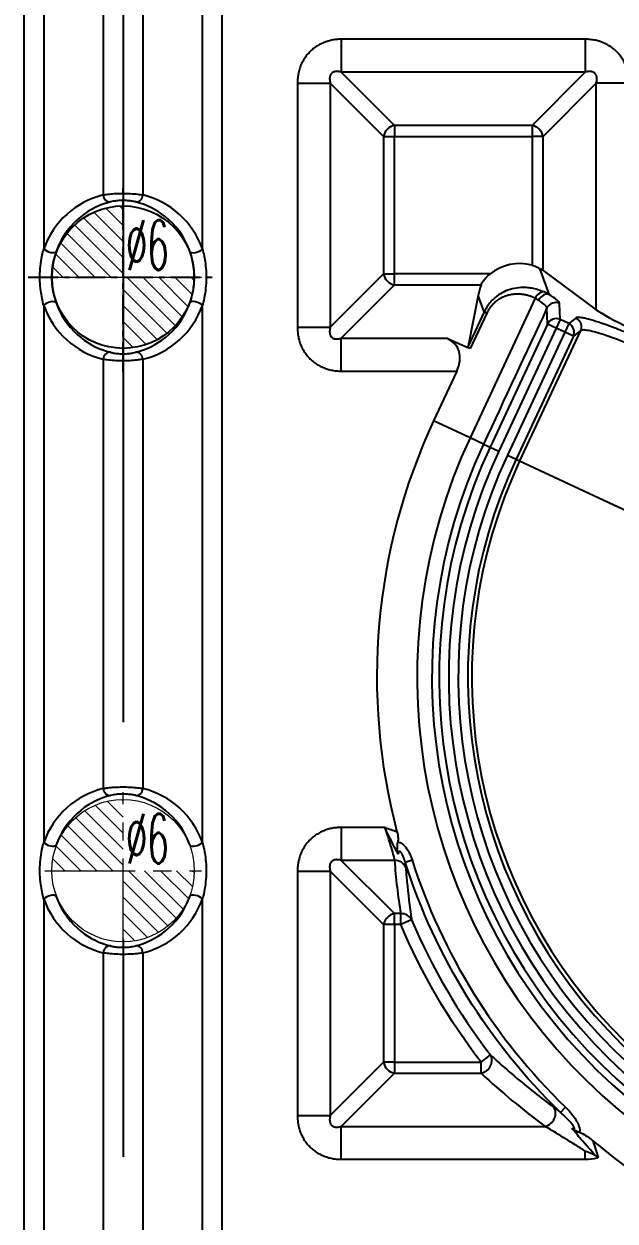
# Model space of a CAD drawing. Header units: millimetres. Extents: x 2595 to 3308, y 1499 to 1823.
# Drawn here: x 2750.8 to 2775.7, y 1610.1 to 1660.5 of the extents above; entities that cross this region are included whole.
import ezdxf

# ---------------------------------------------------------------- set-up
doc = ezdxf.new("R2010")
doc.units = ezdxf.units.MM
doc.linetypes.add('CENTER', pattern=[2, 1.25, -0.25, 0.25, -0.25])
doc.layers.add('5', color=7, linetype='Continuous', true_color=0xffffff)
doc.layers.add('TOP', color=7, linetype='Continuous', true_color=0xffffff)
doc.layers.add('epin', color=13, linetype='Continuous', lineweight=9)
doc.styles.add('TXT05', font='txt.shx', dxfattribs={"width": 0.5, "bigfont": 'gbcbig.shx'})

# ---------------------------------------------------------------- blocks, each defined once
blk = doc.blocks.new('epin_ejp_6')
at = {"layer": 'epin'}
h = blk.add_hatch(dxfattribs=at)
h.set_pattern_fill('_ANSI31', color=123, scale=0.15, angle=90, style=0)
h.set_pattern_definition([(135, (-2656.51364, 153.2396), (-0.336759605, -0.336759605), [])])
h.paths.add_polyline_path([(0, 3, 0.414214), (-3, 0), (0, 0)])
h.paths.add_polyline_path([(3, 0), (0, 0), (0, -3, 0.414214)])
at = {"layer": 'epin', "color": 1, "linetype": 'CENTER', "ltscale": 3.048}
for p, q in [((0, -3.3), (0, 3.3)), ((-3.3, 0), (3.3, 0))]:
    blk.add_line(p, q, dxfattribs=at)
at = {"layer": 'epin'}
blk.add_circle((0, 0), 3, dxfattribs=at)
at = {"layer": 'epin', "color": 6, "style": 'TXT05', "width": 0.5}
blk.add_text('%%c6', height=2.1, dxfattribs=at).set_placement((0.12, 0.3))

msp = doc.modelspace()

# ---------------------------------------------------------------- linework, layer by layer
at = {"layer": '5', "color": 1, "linetype": 'CENTER', "ltscale": 36.600181}
msp.add_line((2754.999, 1823.259), (2754.999, 1503.259), dxfattribs=at)
at = {"layer": '5', "color": 7, "linetype": 'Continuous'}
for p, q in [((2754.164, 1665.553), (2754.164, 1653.319)), ((2755.835, 1665.553), (2755.835, 1653.319)), ((2750.822, 1663.046), (2750.822, 1585.901)), ((2751.657, 1663.046), (2751.657, 1651.051)), ((2758.342, 1651.048), (2758.342, 1663.046)), ((2759.177, 1585.901), (2759.177, 1663.046)), ((2764.194, 1659.877), (2764.194, 1658.49)), ((2774.476, 1659.877), (2764.194, 1659.877)), ((2774.476, 1659.877), (2774.476, 1658.49)), ((2766.438, 1656.247), (2764.194, 1658.49)), ((2774.476, 1658.49), (2764.194, 1658.49)), ((2772.232, 1656.247), (2774.476, 1658.49)), ((2762.346, 1658.028), (2763.732, 1658.028)), ((2762.346, 1658.028), (2762.346, 1647.747)), ((2763.732, 1658.028), (2763.732, 1647.747)), ((2765.975, 1655.785), (2763.732, 1658.028)), ((2772.695, 1655.785), (2774.938, 1658.028)), ((2776.324, 1658.028), (2774.938, 1658.028)), ((2774.938, 1648.485), (2774.938, 1658.028)), ((2772.232, 1656.247), (2766.438, 1656.247)), ((2766.438, 1656.247), (2766.438, 1655.785)), ((2772.232, 1656.247), (2772.232, 1655.785)), ((2765.975, 1655.785), (2766.438, 1655.785)), ((2765.975, 1655.785), (2765.975, 1649.99)), ((2766.438, 1655.785), (2772.232, 1655.785)), ((2766.438, 1649.99), (2766.438, 1655.785)), ((2772.695, 1655.785), (2772.232, 1655.785)), ((2772.232, 1655.785), (2772.232, 1650.356)), ((2772.695, 1650.137), (2772.695, 1655.785)), ((2765.975, 1649.99), (2763.732, 1647.747)), ((2765.975, 1649.99), (2766.438, 1649.99)), ((2766.438, 1649.528), (2766.438, 1649.99)), ((2770.458, 1649.99), (2766.438, 1649.99)), ((2772.96, 1649.119), (2772.559, 1650.221)), ((2772.695, 1650.137), (2774.938, 1648.485)), ((2766.438, 1649.528), (2764.194, 1647.285)), ((2766.438, 1649.528), (2770.082, 1649.528)), ((2769.962, 1649.083), (2769.543, 1646.953)), ((2772.362, 1648.97), (2769.62, 1643.089)), ((2770.214, 1648.391), (2769.962, 1649.083)), ((2751.657, 1648.664), (2751.657, 1626.051)), ((2758.342, 1626.048), (2758.342, 1648.668)), ((2770.214, 1648.391), (2769.543, 1646.953)), ((2770.325, 1648.339), (2769.629, 1646.845)), ((2772.878, 1647.878), (2772.86, 1648.561)), ((2773.411, 1648.071), (2773.393, 1648.754)), ((2772.878, 1647.878), (2770.461, 1642.697)), ((2773.242, 1647.709), (2772.878, 1647.878)), ((2773.411, 1648.071), (2773.242, 1647.709)), ((2773.777, 1647.901), (2773.411, 1648.071)), ((2773.777, 1647.901), (2773.608, 1647.538)), ((2774.073, 1648.136), (2773.777, 1647.901)), ((2762.346, 1647.747), (2763.732, 1647.747)), ((2773.242, 1647.709), (2770.826, 1642.527)), ((2773.608, 1647.538), (2771.191, 1642.356)), ((2773.972, 1647.368), (2771.556, 1642.187)), ((2774.268, 1647.604), (2771.708, 1642.115)), ((2773.608, 1647.538), (2773.242, 1647.709)), ((2773.972, 1647.368), (2773.608, 1647.538)), ((2774.268, 1647.604), (2773.972, 1647.368)), ((2764.194, 1645.898), (2764.194, 1647.285)), ((2764.194, 1647.285), (2768.645, 1647.285)), ((2768.645, 1647.285), (2769.52, 1646.894)), ((2754.164, 1646.396), (2754.164, 1628.319)), ((2755.835, 1646.397), (2755.835, 1628.319)), ((2764.194, 1645.898), (2769.06, 1645.898)), ((2769.06, 1645.898), (2768.084, 1643.805)), ((2769.62, 1643.089), (2768.084, 1643.805)), ((2770.185, 1642.825), (2769.62, 1643.089)), ((2770.185, 1642.825), (2770.461, 1642.697)), ((2770.461, 1642.697), (2770.826, 1642.527)), ((2771.191, 1642.356), (2771.556, 1642.187)), ((2771.556, 1642.187), (2771.708, 1642.115)), ((2771.708, 1642.115), (2777.9, 1639.228)), ((2766.033, 1626.677), (2764.194, 1626.679)), ((2764.194, 1626.679), (2764.194, 1625.292)), ((2766.438, 1623.049), (2764.194, 1625.292)), ((2766.437, 1625.292), (2764.194, 1625.292)), ((2766.882, 1625.216), (2767.175, 1625.31)), ((2762.346, 1624.83), (2763.732, 1624.83)), ((2762.346, 1624.83), (2762.346, 1614.549)), ((2763.732, 1624.83), (2763.732, 1614.549)), ((2765.975, 1622.587), (2763.732, 1624.83)), ((2751.657, 1623.664), (2751.657, 1585.901)), ((2758.342, 1585.901), (2758.342, 1623.668)), ((2766.438, 1622.587), (2766.438, 1623.049)), ((2766.697, 1623.049), (2766.438, 1623.049)), ((2766.697, 1622.587), (2766.697, 1623.049)), ((2767.158, 1622.783), (2766.697, 1622.587)), ((2766.438, 1622.587), (2765.975, 1622.587)), ((2765.975, 1622.587), (2765.975, 1616.792)), ((2766.438, 1622.587), (2766.438, 1616.792)), ((2766.697, 1622.587), (2766.438, 1622.587)), ((2754.164, 1621.396), (2754.164, 1583.826)), ((2755.835, 1621.397), (2755.835, 1583.826)), ((2770.081, 1616.792), (2770.478, 1617.097)), ((2765.975, 1616.792), (2763.732, 1614.549)), ((2766.438, 1616.792), (2765.975, 1616.792)), ((2766.438, 1616.792), (2770.081, 1616.792)), ((2766.438, 1616.792), (2766.438, 1616.33)), ((2770.081, 1616.33), (2770.081, 1616.792)), ((2766.438, 1616.33), (2764.194, 1614.087)), ((2766.438, 1616.33), (2770.081, 1616.33)), ((2762.346, 1614.549), (2763.732, 1614.549)), ((2773.425, 1614.675), (2773.64, 1614.896)), ((2764.194, 1614.087), (2772.78, 1614.087)), ((2764.194, 1612.7), (2764.194, 1614.087)), ((2774.476, 1612.7), (2774.476, 1613.044)), ((2764.194, 1612.7), (2774.476, 1612.7))]:
    msp.add_line(p, q, dxfattribs=at)
msp.add_circle((2754.999, 1649.858), 3, dxfattribs=at)
for centre, radius, start, end in [((2754.999, 1667.223), 85.99, 282.44405, 347.55591), ((2754.999, 1667.223), 84.657, 283.18176, 346.81818), ((2791.215, 1633.019), 25.522, 155, 194.8096), ((2791.215, 1633.019), 23.828, 155, 0), ((2791.215, 1633.019), 23.204, 155, 0), ((2791.215, 1633.019), 22.9, 155, 0), ((2791.215, 1633.019), 22.498, 155, 0), ((2791.215, 1633.019), 22.094, 155, 0), ((2791.215, 1633.019), 21.692, 155, 0), ((2791.215, 1633.019), 21.524, 155, 0), ((2791.215, 1633.019), 25.246, 197.7793, 225.8787), ((2791.215, 1633.019), 26.145, 203.0488, 217.5171), ((2791.215, 1633.019), 25.522, 231.8348, 244.4553)]:
    msp.add_arc(centre, radius, start, end, dxfattribs=at)
at = {"layer": '5', "color": 7, "linetype": 'Continuous', "extrusion": (0, 0, -1)}
for radius, start, end in [(25.554, 314.1213, 342.2207), (26.645, 322.4829, 336.9512)]:
    msp.add_arc((-2791.215, 1633.019), radius, start, end, dxfattribs=at)
at = {"layer": '5', "color": 7, "linetype": 'Continuous'}
for centre, major_axis, ratio, start_param, end_param in [((2766.438, 1655.785), (0.356, 0.356), 0.854588, 0.863645, 2.277948), ((2772.232, 1655.785), (0.356, -0.356), 0.854588, 0.863645, 2.277948), ((2755.029, 1649.858), (3.578, 0), 0.996953, 1.814827, 2.800484), ((2754.413, 1653.319), (0.072, -0.291), 0.822208, 4.511054, 6.191107), ((2755.586, 1653.319), (0.072, 0.291), 0.822185, 3.233666, 4.914009), ((2754.969, 1649.858), (3.578, 0), 0.996953, 0.340157, 1.326419), ((2751.906, 1651.051), (0.283, -0.101), 0.446683, 3.814588, 6.224656), ((2758.093, 1651.048), (0.283, 0.1), 0.445724, 3.200091, 5.610616), ((2771.718, 1648.395), (-0.696, 1.911), 0.989133, 5.672222, 6.605794), ((2766.438, 1649.99), (-0.356, 0.356), 0.854588, 0.863645, 2.277948), ((2772.232, 1650.329), (0.502, -0.237), 0.095068, 0.450629, 0.909631), ((2771.939, 1647.787), (0.65, -2.98), 0.651798, 3.954348, 4.125818), ((2751.906, 1648.664), (0.283, 0.101), 0.446683, 0.058529, 2.468597), ((2758.093, 1648.668), (0.283, -0.1), 0.445724, 0.67257, 3.083095), ((2755.029, 1649.858), (3.578, 0), 0.996953, 3.482702, 4.468358), ((2754.969, 1649.858), (3.578, 0), 0.996953, 4.956767, 5.943029), ((2776.324, 1647.908), (1.507, -0.711), 0.095068, 3.592222, 4.757184), ((2773.242, 1647.709), (-0.402, -0.011), 0.993174, 4.25257, 5.817896), ((2773.608, 1647.538), (0.25, -0.315), 0.993174, 0.465291, 2.030615), ((2767.306, 1645.898), (1.781, 0.999), 0.635013, 5.559476, 6.724438), ((2769.993, 1646.971), (0.451, 0.036), 0.374951, 3.03679, 3.339522), ((2754.413, 1646.396), (0.072, 0.291), 0.822208, 0.092079, 1.772131), ((2755.586, 1646.397), (0.072, -0.291), 0.822185, 1.369177, 3.049519), ((2755.029, 1624.858), (3.578, 0), 0.996953, 1.814827, 2.800484), ((2754.413, 1628.319), (0.072, -0.291), 0.822208, 4.511054, 6.191107), ((2755.586, 1628.319), (0.072, 0.291), 0.822185, 3.233666, 4.914009), ((2754.969, 1624.858), (3.578, 0), 0.996953, 0.340157, 1.326419), ((2751.906, 1626.051), (0.283, -0.101), 0.446683, 3.814588, 6.224656), ((2758.093, 1626.048), (0.283, 0.1), 0.445724, 3.200091, 5.610616), ((2766.437, 1624.83), (0.502, 0.037), 0.918393, 0.267356, 1.503981), ((2791.215, 1627.213), (0, -25.627), 0.969623, 4.787391, 4.87558), ((2751.906, 1623.664), (0.283, 0.101), 0.446683, 0.058529, 2.468597), ((2755.029, 1624.858), (3.578, 0), 0.996953, 3.482702, 4.468358), ((2754.969, 1624.858), (3.578, 0), 0.996953, 4.956767, 5.943029), ((2758.093, 1623.668), (0.283, -0.1), 0.445724, 0.67257, 3.083095), ((2766.438, 1622.587), (0.356, 0.356), 0.854588, 0.863645, 2.277948), ((2766.697, 1622.587), (-0.497, -0.079), 0.916954, 3.406666, 4.567027), ((2754.413, 1621.396), (0.072, 0.291), 0.822208, 0.092079, 1.772131), ((2755.586, 1621.397), (0.072, -0.291), 0.822185, 1.369177, 3.049519), ((2770.081, 1616.792), (0.342, 0.368), 0.845617, 3.974051, 6.086089), ((2766.438, 1616.792), (-0.356, 0.356), 0.854588, 0.863645, 2.277948), ((2791.215, 1640.522), (0, -32.563), 0.969623, 5.549831, 5.659658), ((2772.78, 1614.549), (-0.3, -0.404), 0.811059, 0.740813, 2.961936)]:
    msp.add_ellipse(centre, major_axis=major_axis, ratio=ratio, start_param=start_param, end_param=end_param, dxfattribs=at)
for points, degree in [([(2764.194, 1659.877), (2764.123, 1659.877), (2763.984, 1659.87), (2763.787, 1659.84), (2763.595, 1659.791), (2763.408, 1659.721), (2763.228, 1659.63), (2763.055, 1659.517), (2762.892, 1659.379), (2762.745, 1659.218), (2762.619, 1659.041), (2762.519, 1658.854), (2762.442, 1658.659), (2762.387, 1658.456), (2762.353, 1658.247), (2762.346, 1658.102), (2762.346, 1658.028)], 3), ([(2776.324, 1658.028), (2776.324, 1658.099), (2776.317, 1658.239), (2776.287, 1658.436), (2776.238, 1658.627), (2776.169, 1658.814), (2776.078, 1658.995), (2775.964, 1659.167), (2775.826, 1659.331), (2775.666, 1659.478), (2775.488, 1659.603), (2775.301, 1659.704), (2775.106, 1659.781), (2774.904, 1659.836), (2774.694, 1659.869), (2774.549, 1659.877), (2774.476, 1659.877)], 3), ([(2764.194, 1658.49), (2764.169, 1658.497), (2764.121, 1658.509), (2764.055, 1658.518), (2763.993, 1658.521), (2763.934, 1658.515), (2763.88, 1658.501), (2763.831, 1658.479), (2763.787, 1658.447), (2763.752, 1658.406), (2763.726, 1658.356), (2763.709, 1658.301), (2763.702, 1658.24), (2763.703, 1658.174), (2763.713, 1658.104), (2763.725, 1658.054), (2763.732, 1658.028)], 3), ([(2774.938, 1658.028), (2774.945, 1658.053), (2774.957, 1658.101), (2774.966, 1658.167), (2774.968, 1658.23), (2774.963, 1658.288), (2774.949, 1658.343), (2774.927, 1658.392), (2774.895, 1658.435), (2774.853, 1658.471), (2774.804, 1658.497), (2774.748, 1658.513), (2774.687, 1658.52), (2774.622, 1658.519), (2774.552, 1658.51), (2774.502, 1658.498), (2774.476, 1658.49)], 3), ([(2772.741, 1649.232), (2772.62, 1649.257), (2772.434, 1649.125), (2772.362, 1648.97)], 3), ([(2772.509, 1648.888), (2772.46, 1648.915), (2772.411, 1648.943), (2772.362, 1648.97)], 3), ([(2772.96, 1649.119), (2772.801, 1649.177), (2772.612, 1649.08), (2772.509, 1648.888)], 3), ([(2772.96, 1649.119), (2772.887, 1649.157), (2772.814, 1649.194), (2772.741, 1649.232)], 3), ([(2773.393, 1648.754), (2773.203, 1648.841), (2772.949, 1648.75), (2772.86, 1648.561)], 3), ([(2772.86, 1648.561), (2771.968, 1646.649), (2771.077, 1644.737), (2770.185, 1642.825)], 3), ([(2770.214, 1648.391), (2770.222, 1648.387), (2770.258, 1648.37), (2770.325, 1648.339)], 3), ([(2762.346, 1647.747), (2762.346, 1647.675), (2762.353, 1647.536), (2762.383, 1647.339), (2762.432, 1647.148), (2762.501, 1646.96), (2762.592, 1646.78), (2762.706, 1646.607), (2762.844, 1646.444), (2763.004, 1646.297), (2763.182, 1646.172), (2763.369, 1646.071), (2763.564, 1645.994), (2763.766, 1645.939), (2763.976, 1645.906), (2764.121, 1645.898), (2764.194, 1645.898)], 3), ([(2763.732, 1647.747), (2763.725, 1647.722), (2763.713, 1647.673), (2763.704, 1647.607), (2763.702, 1647.545), (2763.707, 1647.486), (2763.721, 1647.432), (2763.743, 1647.383), (2763.775, 1647.34), (2763.817, 1647.304), (2763.866, 1647.278), (2763.922, 1647.262), (2763.983, 1647.254), (2764.048, 1647.256), (2764.118, 1647.265), (2764.168, 1647.277), (2764.194, 1647.285)], 3), ([(2769.551, 1646.898), (2769.568, 1646.884), (2769.595, 1646.867), (2769.629, 1646.845)], 3), ([(2764.194, 1626.679), (2764.123, 1626.679), (2763.984, 1626.672), (2763.787, 1626.642), (2763.595, 1626.593), (2763.408, 1626.523), (2763.228, 1626.432), (2763.055, 1626.319), (2762.892, 1626.181), (2762.745, 1626.02), (2762.619, 1625.843), (2762.519, 1625.656), (2762.442, 1625.461), (2762.387, 1625.258), (2762.353, 1625.049), (2762.346, 1624.904), (2762.346, 1624.83)], 3), ([(2764.194, 1625.292), (2764.169, 1625.299), (2764.121, 1625.311), (2764.055, 1625.32), (2763.993, 1625.323), (2763.934, 1625.317), (2763.88, 1625.303), (2763.831, 1625.281), (2763.787, 1625.249), (2763.752, 1625.208), (2763.726, 1625.158), (2763.709, 1625.103), (2763.702, 1625.042), (2763.703, 1624.976), (2763.713, 1624.906), (2763.725, 1624.856), (2763.732, 1624.83)], 3), ([(2766.882, 1625.216), (2766.898, 1625.125), (2766.908, 1625.048), (2766.912, 1624.987)], 3), ([(2762.346, 1614.549), (2762.346, 1614.477), (2762.353, 1614.338), (2762.383, 1614.141), (2762.432, 1613.95), (2762.501, 1613.762), (2762.592, 1613.582), (2762.706, 1613.409), (2762.844, 1613.246), (2763.004, 1613.099), (2763.182, 1612.974), (2763.369, 1612.873), (2763.564, 1612.796), (2763.766, 1612.741), (2763.976, 1612.708), (2764.121, 1612.7), (2764.194, 1612.7)], 3), ([(2763.732, 1614.549), (2763.725, 1614.524), (2763.713, 1614.475), (2763.704, 1614.409), (2763.702, 1614.347), (2763.707, 1614.288), (2763.721, 1614.234), (2763.743, 1614.185), (2763.775, 1614.142), (2763.817, 1614.106), (2763.866, 1614.08), (2763.922, 1614.064), (2763.983, 1614.056), (2764.048, 1614.058), (2764.118, 1614.067), (2764.168, 1614.079), (2764.194, 1614.087)], 3), ([(2773.133, 1614.903), (2773.218, 1614.84), (2773.318, 1614.762), (2773.425, 1614.675)], 3), ([(2774.785, 1613.491), (2774.861, 1613.251), (2774.939, 1613.012), (2775.019, 1612.773)], 3), ([(2774.785, 1613.491), (2775.005, 1613.312), (2775.226, 1613.133), (2775.446, 1612.953)], 3), ([(2775.019, 1612.773), (2775.009, 1612.771), (2774.999, 1612.768)], 2)]:
    msp.add_open_spline(points, degree=degree, dxfattribs=at)
for points, degree, knots in [([(2754.164, 1653.319), (2754.218, 1653.329), (2754.284, 1653.338), (2754.442, 1653.358), (2754.539, 1653.367), (2754.743, 1653.38), (2754.853, 1653.384), (2755.075, 1653.385), (2755.19, 1653.383), (2755.406, 1653.371), (2755.51, 1653.362), (2755.691, 1653.342), (2755.771, 1653.33), (2755.835, 1653.319)], 3, [0, 0, 0, 0, 0.14686, 0.14686, 0.31395, 0.31395, 0.481113, 0.481113, 0.652665, 0.652665, 0.82658, 0.82658, 1, 1, 1, 1]), ([(2754.463, 1653.024), (2754.033, 1652.914), (2753.611, 1652.718), (2752.817, 1652.077), (2752.427, 1651.626), (2752.186, 1650.943)], 3, [0, 0, 0, 0, 0.5, 0.5, 1, 1, 1, 1]), ([(2755.535, 1653.024), (2755.496, 1653.034), (2755.445, 1653.045), (2755.328, 1653.064), (2755.261, 1653.072), (2755.122, 1653.083), (2755.048, 1653.086), (2754.905, 1653.084), (2754.834, 1653.081), (2754.703, 1653.068), (2754.641, 1653.06), (2754.539, 1653.042), (2754.497, 1653.032), (2754.463, 1653.024)], 3, [0, 0, 0, 0, 0.17779, 0.17779, 0.350925, 0.350925, 0.518435, 0.518435, 0.682021, 0.682021, 0.849121, 0.849121, 1, 1, 1, 1]), ([(2757.813, 1650.94), (2757.571, 1651.63), (2757.181, 1652.076), (2756.385, 1652.72), (2755.967, 1652.913), (2755.535, 1653.024)], 3, [0, 0, 0, 0, 0.5, 0.5, 1, 1, 1, 1]), ([(2751.657, 1648.664), (2751.604, 1648.857), (2751.561, 1649.067), (2751.497, 1649.553), (2751.487, 1649.837), (2751.519, 1650.392), (2751.562, 1650.67), (2751.635, 1650.969), (2751.646, 1651.01), (2751.657, 1651.051)], 3, [0, 0, 0, 0, 0.26282, 0.26282, 0.605051, 0.605051, 0.94502, 0.94502, 1, 1, 1, 1]), ([(2752.186, 1650.943), (2752.173, 1650.907), (2752.16, 1650.869), (2752.087, 1650.637), (2752.039, 1650.419), (2752.011, 1650.165), (2752.008, 1650.129), (2751.986, 1649.839), (2751.999, 1649.578), (2752.073, 1649.134), (2752.126, 1648.94), (2752.186, 1648.772)], 3, [0, 0, 0, 0, 0.057505, 0.057505, 0.349177, 0.349177, 0.3967, 0.3967, 0.73237, 0.73237, 1, 1, 1, 1]), ([(2757.813, 1648.775), (2757.826, 1648.81), (2757.838, 1648.847), (2757.91, 1649.076), (2757.959, 1649.293), (2757.987, 1649.548), (2757.99, 1649.584), (2758.012, 1649.873), (2757.999, 1650.135), (2757.925, 1650.579), (2757.872, 1650.772), (2757.813, 1650.94)], 3, [0, 0, 0, 0, 0.055181, 0.055181, 0.347318, 0.347318, 0.395163, 0.395163, 0.731624, 0.731624, 1, 1, 1, 1]), ([(2758.342, 1651.048), (2758.395, 1650.855), (2758.438, 1650.645), (2758.501, 1650.159), (2758.511, 1649.875), (2758.479, 1649.321), (2758.436, 1649.043), (2758.363, 1648.746), (2758.353, 1648.707), (2758.342, 1648.668)], 3, [0, 0, 0, 0, 0.263594, 0.263594, 0.606611, 0.606611, 0.947253, 0.947253, 1, 1, 1, 1]), ([(2772.232, 1650.356), (2772.291, 1650.34), (2772.35, 1650.319), (2772.46, 1650.273), (2772.513, 1650.247), (2772.559, 1650.221)], 3, [0, 0, 0, 0, 0.484161, 0.484161, 1, 1, 1, 1]), ([(2770.082, 1649.528), (2770.089, 1649.547), (2770.101, 1649.574), (2770.135, 1649.635), (2770.158, 1649.669), (2770.218, 1649.752), (2770.26, 1649.803), (2770.352, 1649.899), (2770.404, 1649.947), (2770.458, 1649.99)], 3, [0, 0, 0, 0, 0.212352, 0.212352, 0.423456, 0.423456, 0.707735, 0.707735, 1, 1, 1, 1]), ([(2772.055, 1649.412), (2772.019, 1649.415), (2771.742, 1649.432), (2771.237, 1649.369), (2770.664, 1649.031), (2770.353, 1648.66), (2770.248, 1648.457), (2770.214, 1648.391)], 3, [0, 0, 0, 0, 0.054332, 0.411238, 0.722353, 0.909922, 1, 1, 1, 1]), ([(2772.741, 1649.232), (2772.591, 1649.288), (2772.37, 1649.37), (2772.133, 1649.405), (2772.055, 1649.412)], 3, [0, 0, 0, 0, 0.674386, 1, 1, 1, 1]), ([(2772.362, 1648.97), (2772.15, 1649.069), (2771.931, 1649.111), (2771.825, 1649.131), (2771.564, 1649.148), (2771.265, 1649.109), (2770.853, 1648.968), (2770.643, 1648.774), (2770.541, 1648.681), (2770.461, 1648.57), (2770.384, 1648.464), (2770.325, 1648.339)], 2, [0, 0, 0, 0.166667, 0.166667, 0.25, 0.375, 0.5, 0.75, 0.75, 0.875, 0.875, 1, 1, 1]), ([(2772.86, 1648.561), (2772.845, 1648.598), (2772.816, 1648.671), (2772.611, 1648.815), (2772.509, 1648.888)], 3, [0, 0, 0, 0, 0.500534, 1, 1, 1, 1]), ([(2773.393, 1648.754), (2773.367, 1648.8), (2773.321, 1648.881), (2773.068, 1649.048), (2772.96, 1649.119)], 3, [0, 0, 0, 0, 0.573689, 1, 1, 1, 1]), ([(2752.186, 1648.772), (2752.429, 1648.084), (2752.818, 1647.638), (2753.615, 1646.995), (2754.032, 1646.802), (2754.463, 1646.692)], 3, [0, 0, 0, 0, 0.5, 0.5, 1, 1, 1, 1]), ([(2755.535, 1646.692), (2755.966, 1646.802), (2756.388, 1646.998), (2757.182, 1647.64), (2757.573, 1648.092), (2757.813, 1648.775)], 3, [0, 0, 0, 0, 0.5, 0.5, 1, 1, 1, 1]), ([(2780.992, 1644.909), (2780.981, 1644.943), (2780.963, 1644.993), (2780.855, 1645.097), (2780.711, 1645.216), (2780.458, 1645.395), (2780.045, 1645.652), (2779.477, 1645.976), (2778.694, 1646.388), (2777.828, 1646.809), (2777.037, 1647.169), (2776.351, 1647.463), (2775.752, 1647.702), (2775.044, 1647.962), (2774.583, 1648.1), (2774.306, 1648.151), (2774.196, 1648.162), (2774.115, 1648.159), (2774.087, 1648.144), (2774.073, 1648.136)], 3, [0, 0, 0, 0, 0.062737, 0.093735, 0.124971, 0.187895, 0.250575, 0.314771, 0.400236, 0.499784, 0.562127, 0.624515, 0.699412, 0.749403, 0.874343, 0.905619, 0.936741, 0.968064, 1, 1, 1, 1]), ([(2780.459, 1644.716), (2780.446, 1644.754), (2780.423, 1644.821), (2780.187, 1645.036), (2779.667, 1645.392), (2778.693, 1645.939), (2777.53, 1646.513), (2776.341, 1647.035), (2775.296, 1647.431), (2774.688, 1647.601), (2774.371, 1647.643), (2774.305, 1647.618), (2774.268, 1647.604)], 3, [0, 0, 0, 0, 0.071064, 0.125954, 0.251076, 0.375565, 0.499885, 0.624197, 0.748763, 0.873802, 0.928798, 1, 1, 1, 1]), ([(2755.835, 1646.397), (2755.781, 1646.387), (2755.715, 1646.377), (2755.557, 1646.358), (2755.46, 1646.349), (2755.256, 1646.336), (2755.146, 1646.332), (2754.924, 1646.33), (2754.809, 1646.333), (2754.593, 1646.344), (2754.489, 1646.353), (2754.308, 1646.374), (2754.228, 1646.385), (2754.164, 1646.396)], 3, [0, 0, 0, 0, 0.146899, 0.146899, 0.313993, 0.313993, 0.481149, 0.481149, 0.652687, 0.652687, 0.826591, 0.826591, 1, 1, 1, 1]), ([(2754.463, 1646.692), (2754.503, 1646.682), (2754.554, 1646.671), (2754.671, 1646.652), (2754.738, 1646.643), (2754.877, 1646.632), (2754.951, 1646.63), (2755.094, 1646.631), (2755.165, 1646.635), (2755.296, 1646.647), (2755.358, 1646.656), (2755.459, 1646.674), (2755.501, 1646.683), (2755.535, 1646.692)], 3, [0, 0, 0, 0, 0.177776, 0.177776, 0.350899, 0.350899, 0.518394, 0.518394, 0.681974, 0.681974, 0.84908, 0.84908, 1, 1, 1, 1]), ([(2754.164, 1628.319), (2754.218, 1628.329), (2754.284, 1628.338), (2754.442, 1628.358), (2754.539, 1628.367), (2754.743, 1628.38), (2754.853, 1628.384), (2755.075, 1628.385), (2755.19, 1628.383), (2755.406, 1628.371), (2755.51, 1628.362), (2755.691, 1628.342), (2755.771, 1628.33), (2755.835, 1628.319)], 3, [0, 0, 0, 0, 0.14686, 0.14686, 0.31395, 0.31395, 0.481113, 0.481113, 0.652665, 0.652665, 0.82658, 0.82658, 1, 1, 1, 1]), ([(2754.463, 1628.024), (2754.033, 1627.914), (2753.611, 1627.718), (2752.817, 1627.077), (2752.427, 1626.626), (2752.186, 1625.943)], 3, [0, 0, 0, 0, 0.5, 0.5, 1, 1, 1, 1]), ([(2755.535, 1628.024), (2755.496, 1628.034), (2755.445, 1628.045), (2755.328, 1628.064), (2755.261, 1628.072), (2755.122, 1628.083), (2755.048, 1628.086), (2754.905, 1628.084), (2754.834, 1628.081), (2754.703, 1628.068), (2754.641, 1628.06), (2754.539, 1628.042), (2754.497, 1628.032), (2754.463, 1628.024)], 3, [0, 0, 0, 0, 0.17779, 0.17779, 0.350925, 0.350925, 0.518435, 0.518435, 0.682021, 0.682021, 0.849121, 0.849121, 1, 1, 1, 1]), ([(2757.813, 1625.94), (2757.571, 1626.63), (2757.181, 1627.076), (2756.385, 1627.72), (2755.967, 1627.913), (2755.535, 1628.024)], 3, [0, 0, 0, 0, 0.5, 0.5, 1, 1, 1, 1]), ([(2766.594, 1625.555), (2766.547, 1625.638), (2766.5, 1625.724), (2766.387, 1625.94), (2766.321, 1626.075), (2766.182, 1626.362), (2766.109, 1626.517), (2766.035, 1626.674), (2766.034, 1626.676), (2766.033, 1626.679)], 3, [0, 0, 0, 0, 0.257097, 0.257097, 0.614264, 0.614264, 0.993696, 0.993696, 1, 1, 1, 1]), ([(2766.033, 1626.679), (2766.035, 1626.678), (2766.038, 1626.677), (2766.124, 1626.648), (2766.208, 1626.619), (2766.376, 1626.559), (2766.459, 1626.528), (2766.541, 1626.495)], 3, [0, 0, 0, 0, 0.014375, 0.014375, 0.507402, 0.507402, 1, 1, 1, 1]), ([(2766.437, 1625.292), (2766.431, 1625.357), (2766.412, 1625.449), (2766.355, 1625.667), (2766.317, 1625.798), (2766.229, 1626.082), (2766.178, 1626.242), (2766.095, 1626.494), (2766.064, 1626.586), (2766.033, 1626.677)], 3, [0, 0, 0, 0, 0.275488, 0.275488, 0.552552, 0.552552, 0.840177, 0.840177, 1, 1, 1, 1]), ([(2766.541, 1626.495), (2766.564, 1626.409), (2766.58, 1626.319), (2766.587, 1626.178), (2766.585, 1626.125), (2766.578, 1626.074)], 3, [0, 0, 0, 0, 0.624194, 0.624194, 1, 1, 1, 1]), ([(2751.657, 1623.664), (2751.604, 1623.857), (2751.561, 1624.067), (2751.497, 1624.553), (2751.487, 1624.837), (2751.519, 1625.392), (2751.562, 1625.67), (2751.635, 1625.969), (2751.646, 1626.01), (2751.657, 1626.051)], 3, [0, 0, 0, 0, 0.26282, 0.26282, 0.605051, 0.605051, 0.94502, 0.94502, 1, 1, 1, 1]), ([(2758.342, 1626.048), (2758.395, 1625.855), (2758.438, 1625.645), (2758.501, 1625.159), (2758.511, 1624.875), (2758.479, 1624.321), (2758.436, 1624.043), (2758.363, 1623.746), (2758.353, 1623.707), (2758.342, 1623.668)], 3, [0, 0, 0, 0, 0.263594, 0.263594, 0.606611, 0.606611, 0.947253, 0.947253, 1, 1, 1, 1]), ([(2766.594, 1625.555), (2766.593, 1625.556), (2766.593, 1625.558), (2766.58, 1625.622), (2766.569, 1625.692), (2766.559, 1625.861), (2766.563, 1625.966), (2766.578, 1626.074)], 3, [0, 0, 0, 0, 0.009279, 0.009279, 0.445329, 0.445329, 1, 1, 1, 1]), ([(2766.578, 1626.074), (2766.607, 1626.068), (2766.636, 1626.058), (2766.669, 1626.042), (2766.674, 1626.04), (2766.734, 1626.01), (2766.788, 1625.968), (2766.914, 1625.841), (2766.981, 1625.743), (2767.093, 1625.536), (2767.139, 1625.424), (2767.175, 1625.31)], 3, [0, 0, 0, 0, 0.106082, 0.106082, 0.122935, 0.122935, 0.334081, 0.334081, 0.668268, 0.668268, 1, 1, 1, 1]), ([(2766.882, 1625.216), (2766.862, 1625.295), (2766.836, 1625.377), (2766.785, 1625.501), (2766.767, 1625.543), (2766.732, 1625.603), (2766.719, 1625.624), (2766.698, 1625.647), (2766.692, 1625.653), (2766.681, 1625.661), (2766.677, 1625.664), (2766.668, 1625.668), (2766.663, 1625.669), (2766.654, 1625.669), (2766.65, 1625.668), (2766.639, 1625.663), (2766.633, 1625.657), (2766.61, 1625.624), (2766.601, 1625.588), (2766.594, 1625.555)], 3, [0, 0, 0, 0, 0.35687, 0.35687, 0.534797, 0.534797, 0.62436, 0.62436, 0.655095, 0.655095, 0.677906, 0.677906, 0.700828, 0.700828, 0.729792, 0.729792, 0.783579, 0.783579, 1, 1, 1, 1]), ([(2766.912, 1624.987), (2766.921, 1624.857), (2766.931, 1624.726), (2766.985, 1624.075), (2767.044, 1623.553), (2767.132, 1622.949), (2767.145, 1622.866), (2767.158, 1622.783)], 3, [0, 0, 0, 0, 0.177339, 0.177339, 0.886789, 0.886789, 1, 1, 1, 1]), ([(2752.186, 1623.772), (2752.429, 1623.084), (2752.818, 1622.638), (2753.615, 1621.995), (2754.032, 1621.802), (2754.463, 1621.692)], 3, [0, 0, 0, 0, 0.5, 0.5, 1, 1, 1, 1]), ([(2755.535, 1621.692), (2755.966, 1621.802), (2756.388, 1621.998), (2757.182, 1622.64), (2757.573, 1623.092), (2757.813, 1623.775)], 3, [0, 0, 0, 0, 0.5, 0.5, 1, 1, 1, 1]), ([(2754.463, 1621.692), (2754.503, 1621.682), (2754.554, 1621.671), (2754.671, 1621.652), (2754.738, 1621.643), (2754.877, 1621.632), (2754.951, 1621.63), (2755.094, 1621.631), (2755.165, 1621.635), (2755.296, 1621.647), (2755.358, 1621.656), (2755.459, 1621.674), (2755.501, 1621.683), (2755.535, 1621.692)], 3, [0, 0, 0, 0, 0.177776, 0.177776, 0.350899, 0.350899, 0.518394, 0.518394, 0.681974, 0.681974, 0.84908, 0.84908, 1, 1, 1, 1]), ([(2755.835, 1621.397), (2755.781, 1621.387), (2755.715, 1621.377), (2755.557, 1621.358), (2755.46, 1621.349), (2755.256, 1621.336), (2755.146, 1621.332), (2754.924, 1621.33), (2754.809, 1621.333), (2754.593, 1621.344), (2754.489, 1621.353), (2754.308, 1621.374), (2754.228, 1621.385), (2754.164, 1621.396)], 3, [0, 0, 0, 0, 0.146899, 0.146899, 0.313993, 0.313993, 0.481149, 0.481149, 0.652687, 0.652687, 0.826591, 0.826591, 1, 1, 1, 1]), ([(2770.478, 1617.097), (2770.539, 1617.04), (2770.601, 1616.983), (2771.19, 1616.448), (2771.747, 1615.975), (2772.597, 1615.305), (2772.861, 1615.103), (2773.133, 1614.903)], 3, [0, 0, 0, 0, 0.076202, 0.076202, 0.71973, 0.71973, 1, 1, 1, 1]), ([(2773.906, 1614.005), (2773.92, 1614.001), (2773.934, 1613.996), (2773.962, 1613.99), (2773.976, 1613.988), (2773.993, 1613.99), (2773.997, 1613.991), (2774.004, 1613.993), (2774.008, 1613.996), (2774.012, 1614.001), (2774.014, 1614.004), (2774.015, 1614.01), (2774.016, 1614.013), (2774.015, 1614.022), (2774.014, 1614.028), (2774.009, 1614.045), (2774.003, 1614.055), (2773.977, 1614.103), (2773.95, 1614.138), (2773.809, 1614.313), (2773.68, 1614.44), (2773.512, 1614.598), (2773.469, 1614.637), (2773.425, 1614.675)], 3, [0, 0, 0, 0, 0.049349, 0.049349, 0.097722, 0.097722, 0.113761, 0.113761, 0.130061, 0.130061, 0.141291, 0.141291, 0.152504, 0.152504, 0.169147, 0.169147, 0.201486, 0.201486, 0.318446, 0.318446, 0.827133, 0.827133, 1, 1, 1, 1]), ([(2773.64, 1614.896), (2773.79, 1614.75), (2773.931, 1614.589), (2774.09, 1614.35), (2774.133, 1614.279), (2774.198, 1614.142), (2774.223, 1614.074), (2774.235, 1614.002), (2774.236, 1613.995), (2774.238, 1613.98), (2774.238, 1613.973), (2774.241, 1613.933), (2774.238, 1613.901), (2774.228, 1613.862), (2774.225, 1613.851), (2774.22, 1613.841)], 3, [0, 0, 0, 0, 0.47617, 0.47617, 0.6672, 0.6672, 0.841043, 0.841043, 0.859463, 0.859463, 0.879755, 0.879755, 0.967559, 0.967559, 1, 1, 1, 1]), ([(2774.476, 1613.044), (2774.33, 1613.133), (2774.186, 1613.222), (2773.771, 1613.48), (2773.501, 1613.65), (2773.081, 1613.91), (2772.916, 1614.011), (2772.78, 1614.087)], 3, [0, 0, 0, 0, 0.231382, 0.231382, 0.680987, 0.680987, 1, 1, 1, 1]), ([(2773.906, 1614.005), (2773.908, 1614.004), (2773.909, 1614.003), (2774.003, 1613.935), (2774.106, 1613.877), (2774.22, 1613.841)], 3, [0, 0, 0, 0, 0.015885, 0.015885, 1, 1, 1, 1]), ([(2774.917, 1612.842), (2774.706, 1613.079), (2774.497, 1613.318), (2774.162, 1613.706), (2774.032, 1613.857), (2773.906, 1614.005)], 3, [0, 0, 0, 0, 0.607142, 0.607142, 1, 1, 1, 1]), ([(2774.22, 1613.841), (2774.311, 1613.812), (2774.402, 1613.764), (2774.591, 1613.645), (2774.69, 1613.569), (2774.784, 1613.49)], 3, [0, 0, 0, 0, 0.454638, 0.454638, 1, 1, 1, 1]), ([(2774.917, 1612.842), (2774.906, 1612.849), (2774.854, 1612.884), (2774.709, 1612.958), (2774.569, 1613.01), (2774.476, 1613.044)], 3, [0, 0, 0, 0, 0.080702, 0.385755, 1, 1, 1, 1]), ([(2774.476, 1612.7), (2774.646, 1612.71), (2774.823, 1612.721), (2774.993, 1612.766), (2774.999, 1612.768)], 3, [0, 0, 0, 0, 0.963229, 1, 1, 1, 1]), ([(2775.019, 1612.773), (2775.017, 1612.775), (2775.015, 1612.776), (2774.981, 1612.799), (2774.949, 1612.82), (2774.917, 1612.842)], 3, [0, 0, 0, 0, 0.063122, 0.063122, 1, 1, 1, 1])]:
    msp.add_open_spline(points, degree=degree, knots=knots, dxfattribs=at)
msp.add_rational_spline([(2774.073, 1648.136), (2774.173, 1648.088), (2774.244, 1648.007), (2774.28, 1647.909), (2774.315, 1647.812), (2774.314, 1647.704), (2774.268, 1647.604)], [1.00350786782, 1.02026990392, 1.09710387012, 1.23400976641, 1.09708653544, 1.02025044784, 1.00350150361], degree=3, knots=[0, 0, 0, 0, 0.499968, 0.499968, 0.499968, 1, 1, 1, 1], dxfattribs=at)
at = {"layer": 'TOP', "color": 1, "linetype": 'CENTER'}
for p, q in [((2754.999, 1645.858), (2754.999, 1653.858)), ((2750.999, 1649.858), (2758.999, 1649.858))]:
    msp.add_line(p, q, dxfattribs=at)

# ---------------------------------------------------------------- block references
at = {"layer": 'epin'}
for p in [(2754.999, 1649.858), (2754.999, 1624.858)]:
    msp.add_blockref('epin_ejp_6', p, dxfattribs=at)

doc.saveas('drawing.dxf')
